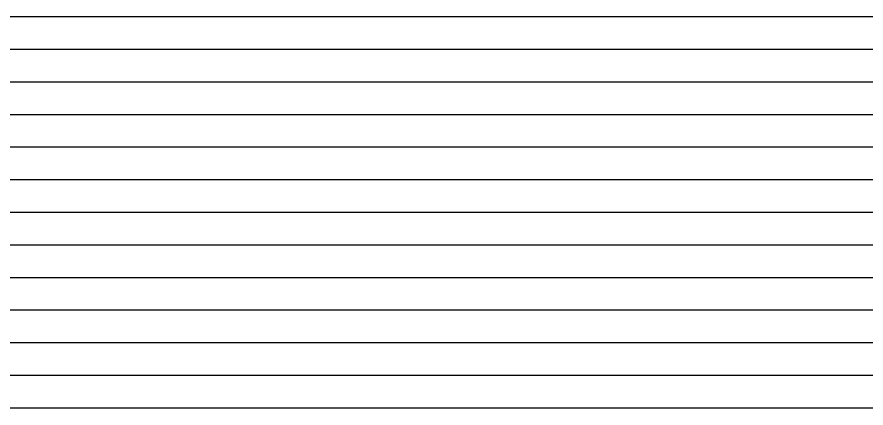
# Model space of a CAD drawing. Extents: x 201 to 397, y -170 to -3.
# Drawn here: x 276.1 to 356.9, y -169.5 to -132.3 of the extents above; entities that cross this region are included whole.
import ezdxf

# ---------------------------------------------------------------- set-up
doc = ezdxf.new("R2010")
doc.units = 0
doc.layers.add('MyLines', color=7, linetype='Continuous')

msp = doc.modelspace()

# ---------------------------------------------------------------- linework, layer by layer
at = {"layer": 'MyLines'}
for p, q in [((292.342, -132.3), (275.419, -132.3)), ((309.264, -132.3), (292.342, -132.3)), ((326.186, -132.3), (309.264, -132.3)), ((343.108, -132.3), (326.186, -132.3)), ((360.031, -132.3), (343.108, -132.3)), ((291.887, -135.4), (274.072, -135.4)), ((309.701, -135.4), (291.887, -135.4)), ((327.516, -135.4), (309.701, -135.4)), ((345.331, -135.4), (327.516, -135.4)), ((363.146, -135.4), (345.331, -135.4)), ((291.449, -138.5), (272.742, -138.5)), ((310.156, -138.5), (291.449, -138.5)), ((328.863, -138.5), (310.156, -138.5)), ((347.57, -138.5), (328.863, -138.5)), ((366.277, -138.5), (347.57, -138.5)), ((291.005, -141.6), (271.402, -141.6)), ((310.608, -141.6), (291.005, -141.6)), ((330.211, -141.6), (310.608, -141.6)), ((349.814, -141.6), (330.211, -141.6)), ((369.417, -141.6), (349.814, -141.6)), ((290.54, -144.7), (270.045, -144.7)), ((311.035, -144.7), (290.54, -144.7)), ((331.529, -144.7), (311.035, -144.7)), ((352.024, -144.7), (331.529, -144.7)), ((372.519, -144.7), (352.024, -144.7)), ((290.102, -147.8), (268.72, -147.8)), ((311.485, -147.8), (290.102, -147.8)), ((332.867, -147.8), (311.485, -147.8)), ((354.25, -147.8), (332.867, -147.8)), ((375.633, -147.8), (354.25, -147.8)), ((289.669, -150.9), (267.393, -150.9)), ((311.946, -150.9), (289.669, -150.9)), ((334.222, -150.9), (311.946, -150.9)), ((356.498, -150.9), (334.222, -150.9)), ((378.774, -150.9), (356.498, -150.9)), ((289.209, -154), (266.039, -154)), ((312.379, -154), (289.209, -154)), ((335.549, -154), (312.379, -154)), ((358.719, -154), (335.549, -154)), ((288.759, -157.1), (264.701, -157.1)), ((312.817, -157.1), (288.759, -157.1)), ((336.875, -157.1), (312.817, -157.1)), ((360.933, -157.1), (336.875, -157.1)), ((288.315, -160.2), (263.371, -160.2)), ((313.259, -160.2), (288.315, -160.2)), ((338.203, -160.2), (313.259, -160.2)), ((363.148, -160.2), (338.203, -160.2)), ((287.873, -163.3), (262.043, -163.3)), ((313.704, -163.3), (287.873, -163.3)), ((339.534, -163.3), (313.704, -163.3)), ((365.365, -163.3), (339.534, -163.3)), ((287.435, -166.4), (260.716, -166.4)), ((314.154, -166.4), (287.435, -166.4)), ((340.874, -166.4), (314.154, -166.4)), ((367.593, -166.4), (340.874, -166.4)), ((286.991, -169.5), (259.381, -169.5)), ((314.6, -169.5), (286.991, -169.5)), ((342.21, -169.5), (314.6, -169.5)), ((369.819, -169.5), (342.21, -169.5))]:
    msp.add_line(p, q, dxfattribs=at)

doc.saveas('drawing.dxf')
